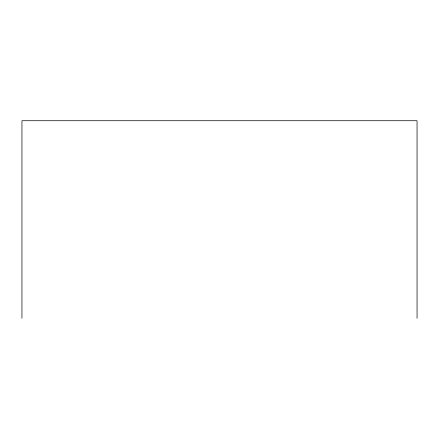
<?xml version="1.0" encoding="UTF-8"?>
<svg xmlns="http://www.w3.org/2000/svg" width="439" height="439" viewBox="0 0 439 439"><rect width="100%" height="100%" fill="white"/><g stroke="black" fill="none" stroke-linecap="round" stroke-linejoin="round"><path stroke-width="0.66" d="M417.05 318.275L417.05 120.725L21.95 120.725L21.95 318.275"/></g></svg>
